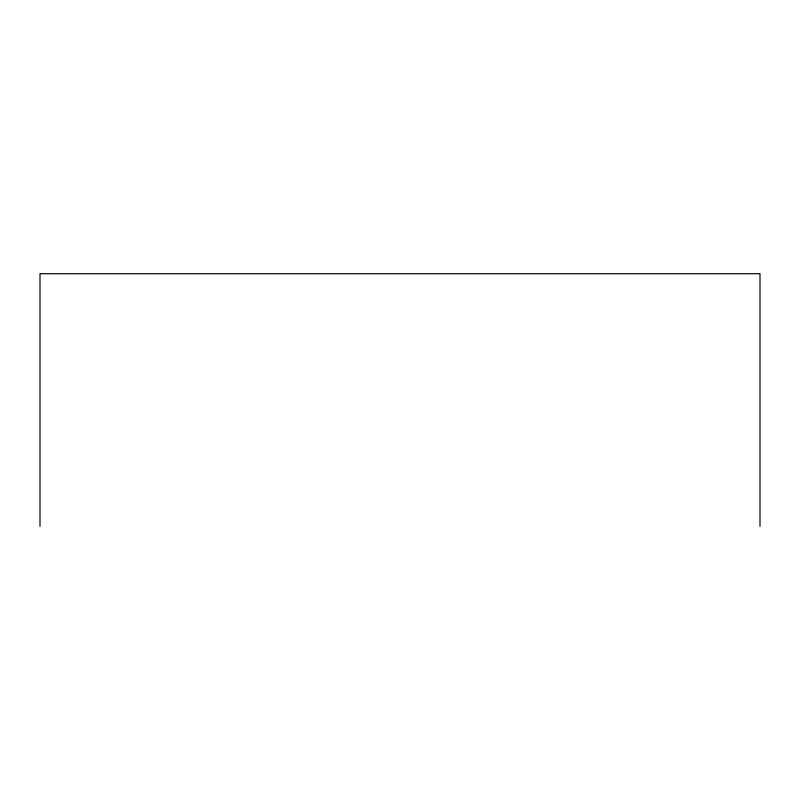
<?xml version="1.0" encoding="UTF-8"?>
<svg xmlns="http://www.w3.org/2000/svg" width="800" height="800" viewBox="0 0 800 800"><rect width="100%" height="100%" fill="white"/><g stroke="black" fill="none" stroke-linecap="round" stroke-linejoin="round"><path stroke-width="1.2" d="M760 526.27L760 273.73L40 273.73L40 526.27"/></g></svg>
